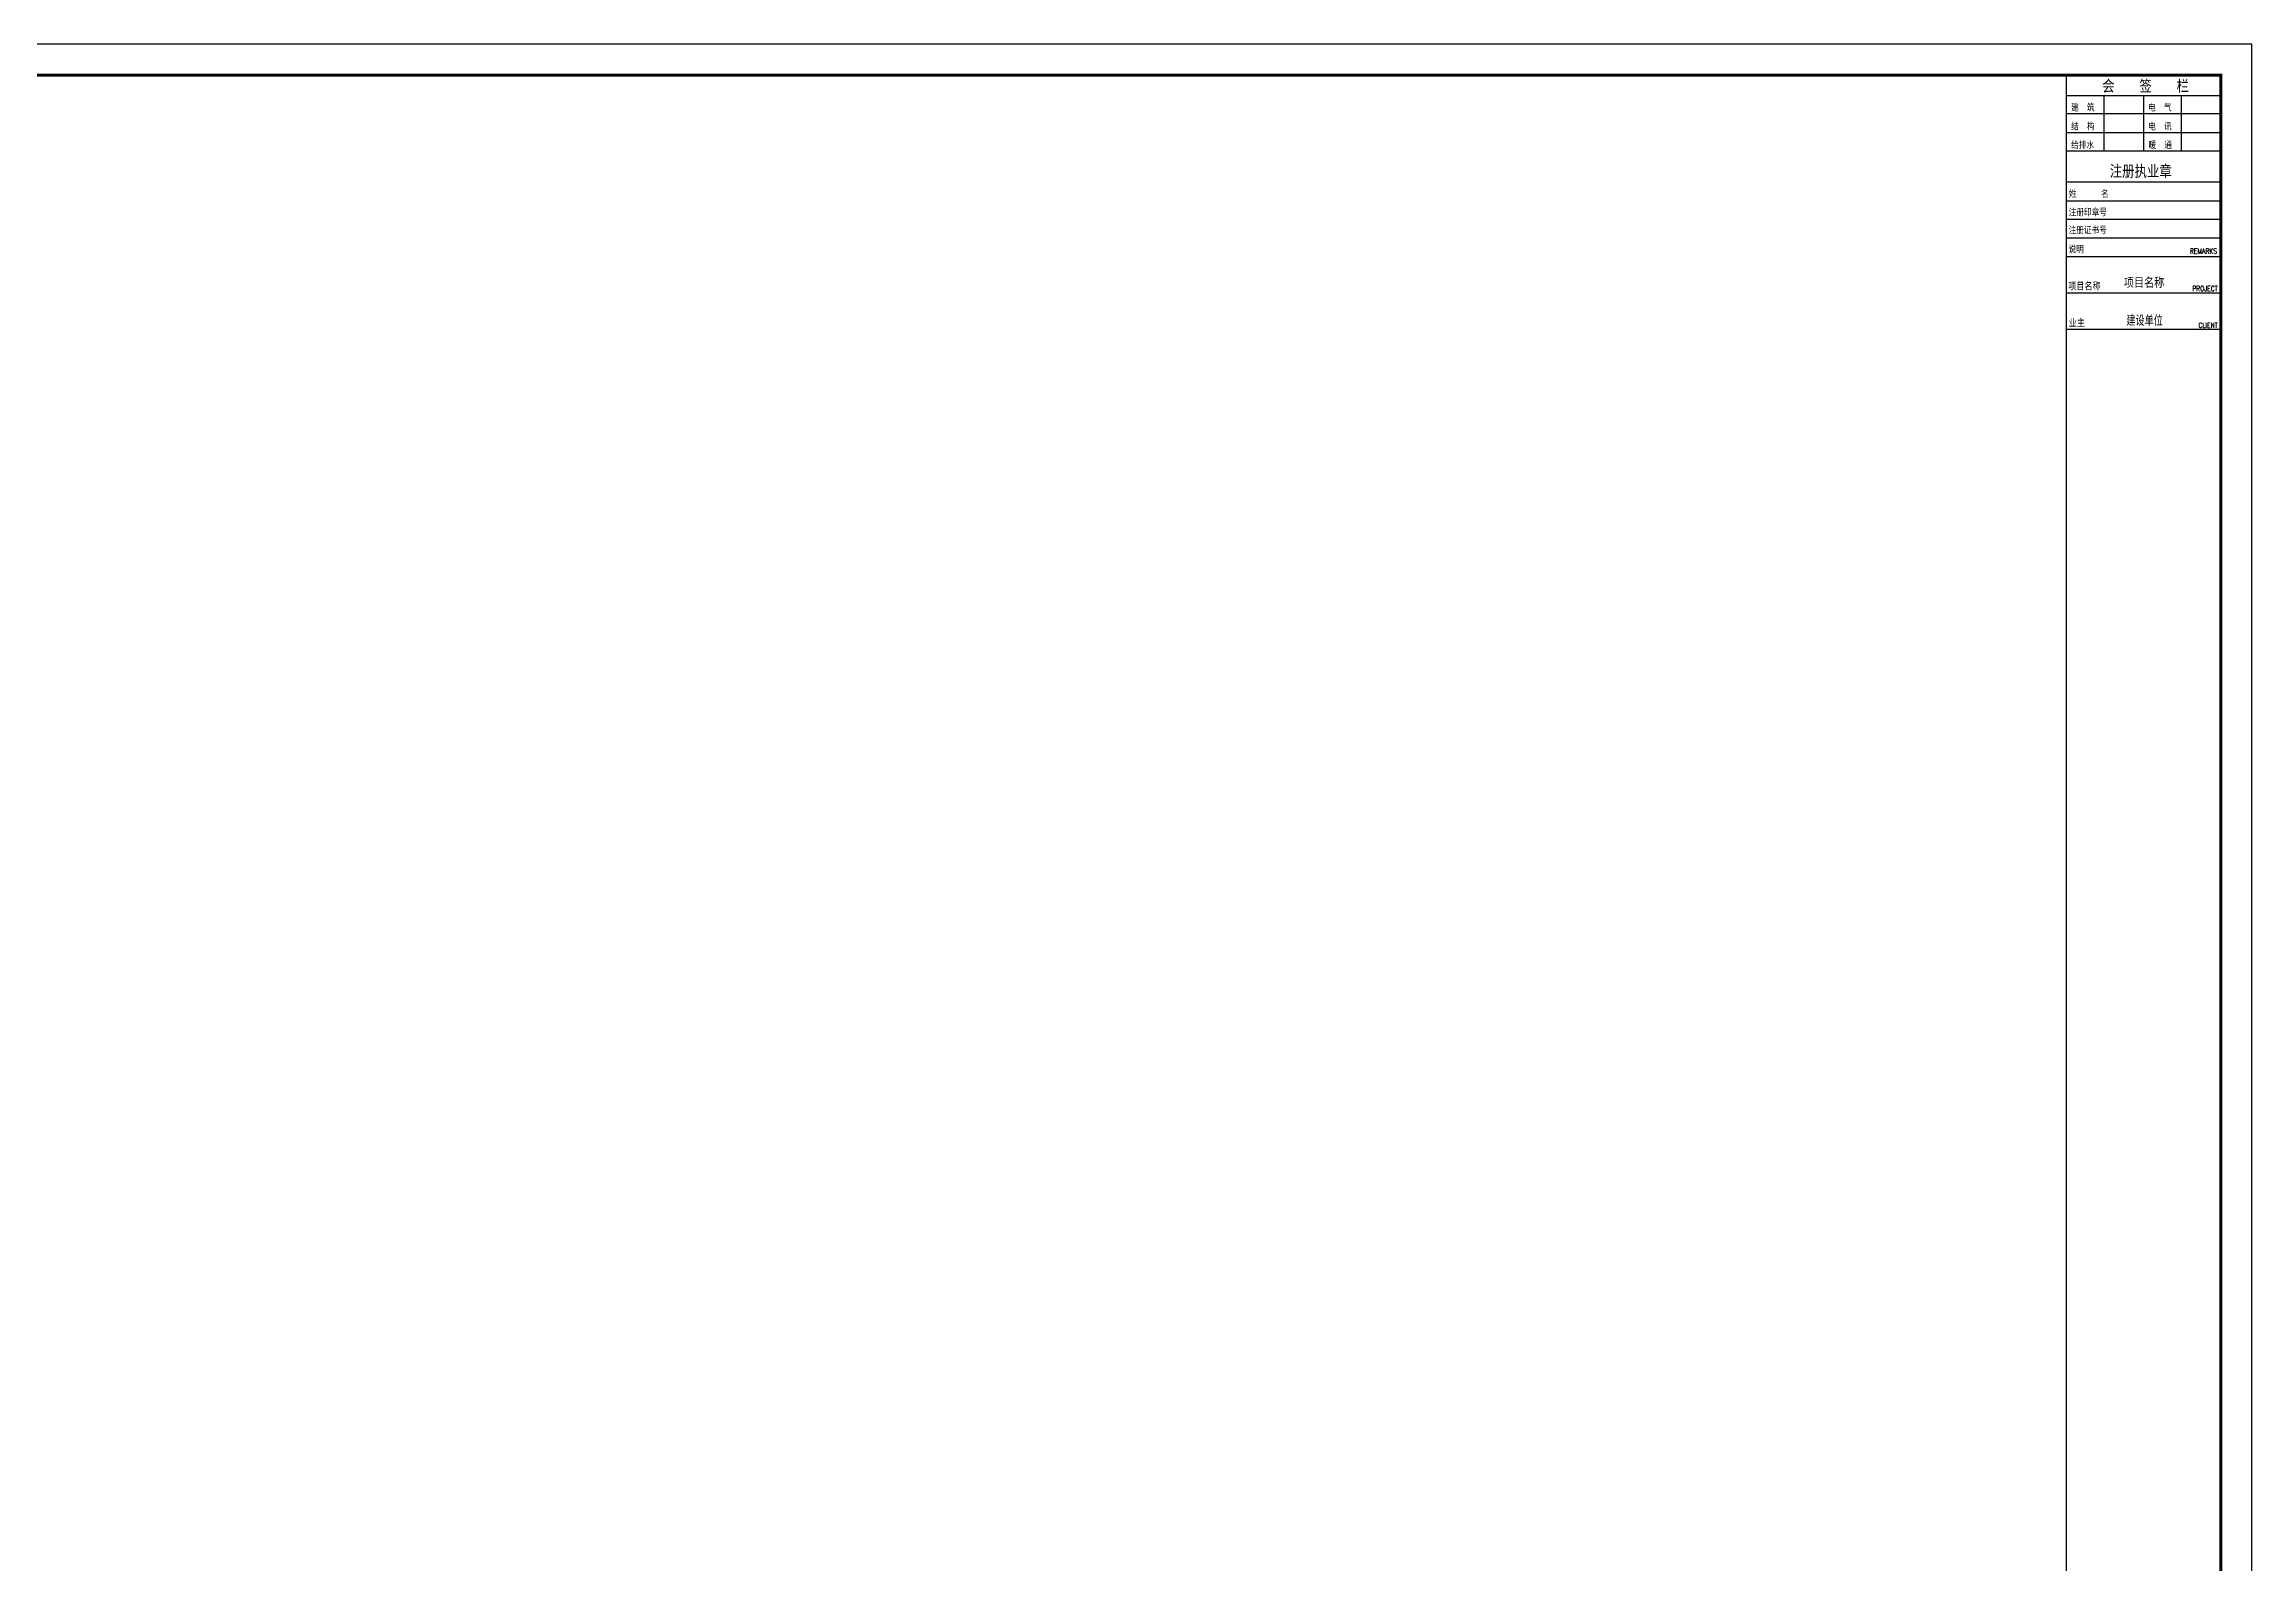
# Model space of a CAD drawing. Header units: millimetres. Extents: x -204 to 3828, y -2242 to 1531.
# Drawn here: x 3114 to 3828, y -1750 to -1259 of the extents above; entities that cross this region are included whole.
import ezdxf
from ezdxf.enums import TextEntityAlignment as Align

# ---------------------------------------------------------------- set-up
doc = ezdxf.new("R2010")
doc.units = ezdxf.units.MM
doc.styles.add('ROMANS', font='romans.shx', dxfattribs={"width": 0.8})
doc.styles.add('黑体', font='')
doc.styles.get('黑体').set_extended_font_data('SimHei')

# ---------------------------------------------------------------- blocks, each defined once
blk = doc.blocks.new('DFrameA0')
for p, q in [((1179, 824.33), (1129, 824.33)), ((1141.14, 824.33), (1141.14, 806.33)), ((1154, 824.33), (1154, 806.33)), ((1166.14, 824.33), (1166.14, 806.33)), ((1179, 818.45), (1129, 818.45)), ((1179, 812.33), (1129, 812.33)), ((1179, 806.33), (1129, 806.33)), ((1179, 796.33), (1129, 796.33)), ((1129, 790.33), (1179, 790.33)), ((1129, 784.33), (1179, 784.33)), ((1129, 778.33), (1179, 778.33)), ((1129, 772.33), (1179, 772.33)), ((1129, 760.59), (1179, 760.59)), ((1179, 748.72), (1129, 748.72))]:
    blk.add_line(p, q)
for points in [[(0, 0), (1189, 0), (1189, 841), (0, 841)], [(1179, 10), (1179, 831), (1129, 831), (1129, 9.97)]]:
    blk.add_lwpolyline(points, close=True)
at = {"const_width": 1}
blk.add_lwpolyline([(25, 10), (1179, 10), (1179, 831), (25, 831)], close=True, dxfattribs=at)
at = {"style": '黑体', "width": 0.8}
for s, height, p in [('会    签    栏', 3.6789, (1140.63, 825.67)), ('建  筑', 2.207, (1130.56, 819.46)), ('电  气', 2.207, (1155.45, 819.46)), ('结  构', 2.207, (1130.56, 813.34)), ('电  讯', 2.207, (1155.46, 813.34)), ('给排水', 2.207, (1130.56, 807.34)), ('暖  通', 2.207, (1155.56, 807.34)), ('注册执业章', 3.679, (1143.05, 798.12)), ('姓      名', 2.207, (1129.82, 791.57)), ('注册印章号', 2.207, (1129.78, 785.58)), ('注册证书号', 2.207, (1129.76, 779.82)), ('说明', 2.207, (1129.72, 773.6)), ('项目名称', 2.333, (1129.63, 761.59)), ('业主', 2.333, (1129.8, 749.73))]:
    blk.add_text(s, height=height, dxfattribs=at).set_placement(p)
at = {"style": 'ROMANS', "width": 0.7}
for s, height, p in [('REMARKS', 1.656, (1177.72, 773.22)), ('PROJECT', 1.648, (1177.96, 761.12)), ('CLIENT', 1.648, (1177.96, 749.25))]:
    blk.add_text(s, height=height, dxfattribs=at).set_placement(p, align=Align.RIGHT)
at = {"color": 2, "style": '黑体'}
for tag, height, width, p in [('项目名称', 3, 0.8, (1154.14, 763.98)), ('建设单位', 3, 0.7, (1154.34, 751.77)), ('图名', 2.57, 0.7, (1149.49, 96.33)), ('图别', 2.57, 0.7, (1149.49, 90.33)), ('图号', 2.57, 0.7, (1149.49, 84.33)), ('日期', 2.57, 0.7, (1149.49, 42.28))]:
    blk.add_attdef(tag, text='', height=height, dxfattribs=dict(at, width=width)).set_placement(p, align=Align.MIDDLE)

msp = doc.modelspace()

# ---------------------------------------------------------------- block references
ref = msp.add_blockref('DFrameA0', (2638.99, -2099.56))
ref.add_attrib('建设单位', '建设单位', dxfattribs={"color": 2, "height": 3, "style": '黑体', "width": 0.7}).set_placement((3793.32, -1347.78), align=Align.MIDDLE)
ref.add_attrib('项目名称', '项目名称', dxfattribs={"color": 2, "height": 3, "style": '黑体', "width": 0.8}).set_placement((3793.13, -1335.57), align=Align.MIDDLE)

doc.saveas('drawing.dxf')
